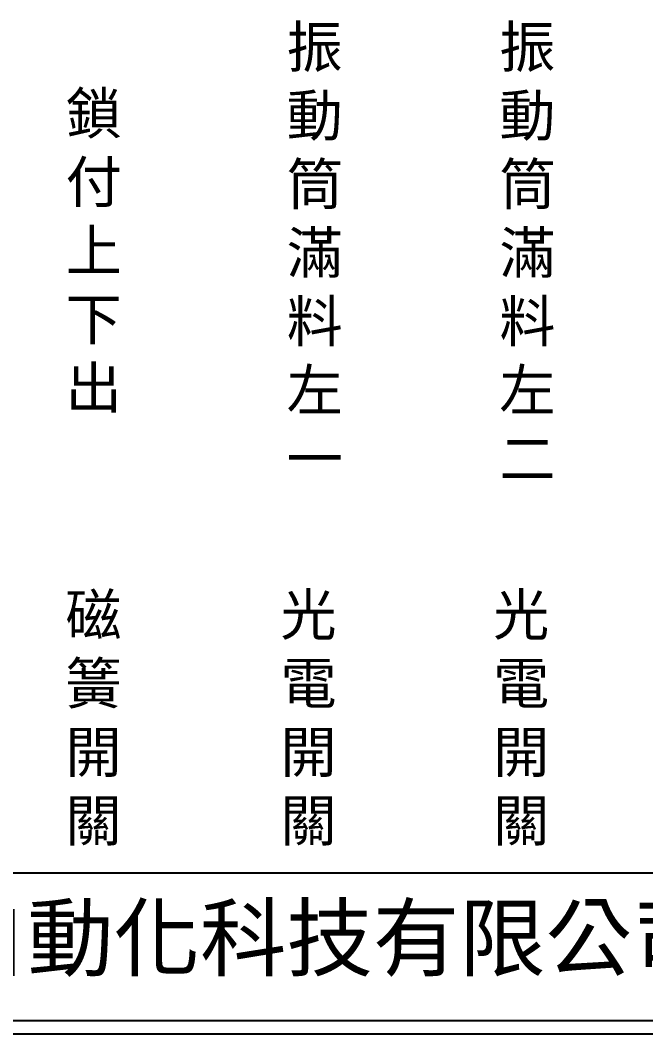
# Model space of a CAD drawing. Extents: x 325 to 612, y 3 to 207.
# Drawn here: x 387.8 to 447.1, y 3 to 99 of the extents above; entities that cross this region are included whole.
import ezdxf

# ---------------------------------------------------------------- set-up
doc = ezdxf.new("R2010")
doc.units = 0
doc.layers.add('圖框層', color=7, linetype='CONTINUOUS')
doc.layers.add('標尺寸層', color=3, linetype='CONTINUOUS')
doc.styles.add('CNS', font='romanc.shx', dxfattribs={"bigfont": 'chineset.shx'})
doc.styles.add('STSL', font='KAIU.TTF')

msp = doc.modelspace()

# ---------------------------------------------------------------- linework, layer by layer
at = {"layer": '圖框層', "color": 7}
for p, q in [((326.569, 18.25), (611.07, 18.25)), ((326.569, 4.25), (611.07, 4.25)), ((325.319, 3), (612.319, 3))]:
    msp.add_line(p, q, dxfattribs=at)

# ---------------------------------------------------------------- texts
at = {"layer": '圖框層', "color": 4, "style": 'STSL'}
msp.add_text('泓陞自動化科技有限公司', height=6, dxfattribs=at).set_placement((363.923, 9.076))
at = {"layer": '標尺寸層', "color": 7, "char_height": 3.9, "width": 4.96081, "attachment_point": 5, "style": 'CNS'}
for s, insert in [('{\\fDFKai-SB|b0|i0|c136|p65;振動筒滿料左一}', (415.703, 76.973)), ('{\\fDFKai-SB|b0|i0|c136|p65;振動筒滿料左二}', (435.859, 76.973)), ('{\\fDFKai-SB|b0|i0|c136|p65;鎖付上下出}', (394.765, 76.973)), ('{\\fDFKai-SB|b0|i0|c136|p65;磁簧開關}', (394.744, 32.72)), ('{\\fDFKai-SB|b0|i0|c136|p65;光電開關}', (415.118, 32.72)), ('{\\fDFKai-SB|b0|i0|c136|p65;光電開關}', (435.274, 32.72))]:
    msp.add_mtext(s, dxfattribs=dict(at, insert=insert))

doc.saveas('drawing.dxf')
